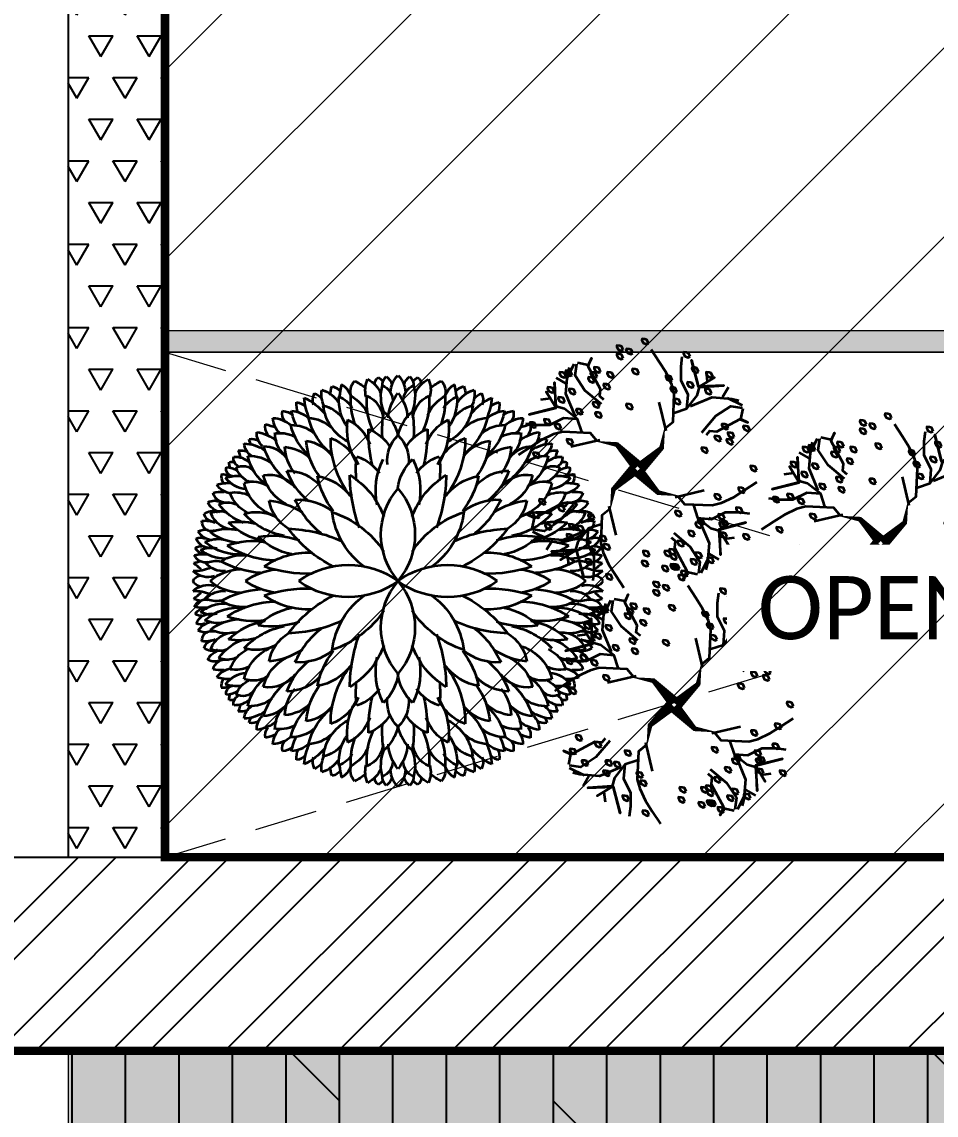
# Model space of a CAD drawing. Header units: millimetres. Extents: x -10000 to 124200, y -12045 to 23620.
# Drawn here: x 37880 to 38966, y -76 to 1222 of the extents above; entities that cross this region are included whole.
import ezdxf

# ---------------------------------------------------------------- set-up
doc = ezdxf.new("R2010")
doc.units = ezdxf.units.MM
doc.header["$LTSCALE"] = 150
doc.linetypes.add('DASHED', pattern=[0.75, 0.5, -0.25])
doc.linetypes.add('HIDDENX2', pattern=[19.05, 12.7, -6.35])
doc.layers.add('ad-Elevation 10', color=8, linetype='Continuous', lineweight=0)
for name, color, linetype, lineweight, true_color in [('ad-Framing', 30, 'Continuous', 35, 0xff7f00), ('ad-Landscape', 7, 'Continuous', 35, 0x007f00), ('ad-Landscape 2', 7, 'Continuous', 35, 0x264c00)]:
    doc.layers.add(name, color=color, linetype=linetype, lineweight=lineweight, true_color=true_color)
for name, color, linetype in [('ad-Furniture', 8, 'Continuous'), ('ad-Text main', 7, 'Continuous'), ('ad-Wall', 240, 'Continuous'), ('ad-Wall hatch', 8, 'Continuous')]:
    doc.layers.add(name, color=color, linetype=linetype)
doc.layers.add('ad-Glass Sectionline', color=140, linetype='Continuous', true_color=0x00bfff)
doc.layers.add('ad-Verandah', color=7, linetype='Continuous', true_color=0xa57c52)
doc.layers.get('ad-Furniture').off()
doc.styles.get("Standard").update_dxf_attribs({"font": 'calibril.ttf'})

# ---------------------------------------------------------------- blocks, each defined once
blk = doc.blocks.new('zw$FE9C')
at = {"layer": 'ad-Verandah', "transparency": 33554559}
h = blk.add_hatch(color=256, dxfattribs=at)
h.dxf.hatch_style = 1
h.paths.add_polyline_path([(11895, -1910), (11895, 4510), (10375, 4510), (10375, 0), (4385, 0), (4385, -1910)])
at = {"layer": 'ad-Verandah', "transparency": 33554687}
h = blk.add_hatch(dxfattribs=at)
h.set_pattern_fill('DOLMIT', color=256, scale=10, angle=270)
h.set_pattern_definition([(270, (-416593.45, 196727.19), (63.5, -1e-14), []), (315, (-416593.45, 196727.2), (126.999913, 126.999913), [89.80256, -179.60512])])
h.paths.add_polyline_path([(11895, -1910), (11895, 4510), (10375, 4510), (10375, 0), (4385, 0), (4385, -1910)])
at = {"layer": 'ad-Verandah', "lineweight": 9}
blk.add_lwpolyline([(11895, -1910), (11895, 4510), (10375, 4510), (10375, 0), (4385, 0), (4385, -1910)], close=True, dxfattribs=at)
blk = doc.blocks.new('A$C61BE7BBE')
at = {"layer": 'ad-Landscape'}
for centre, radius, start, end in [((-0.579, 3.745), 0.974, 186.4669, 241.6556), ((1.74, 3.125), 2.067, 169.3214, 184.0479), ((0.295, 3.161), 1.349, 172.2305, 210.013), ((-1.405, 2.554), 0.868, 18.6878, 65.2839), ((-0.914, 2.323), 0.874, 31.4049, 69.8192), ((-2.889, 3.142), 3.502, 347.9948, 0.0176), ((-0.542, 2.951), 1.936, 322.5885, 0.2685), ((-2.301, 1.358), 0.927, 41.7393, 89.8284), ((-0.013, 2.499), 1.688, 191.0285, 218.5633), ((-1.856, 1.09), 1.102, 36.0391, 80.2682), ((1.892, 0.74), 1.708, 121.6282, 159.5254), ((-2.262, 2.222), 3.258, 339.8575, 359.5136), ((1.124, 0.963), 1.476, 139.5678, 220.4322), ((-1.124, 0.963), 1.476, 319.5678, 40.4322), ((-1.841, 1.801), 0.836, 189.3048, 239.3197), ((-2.813, 0.17), 1.503, 56.8668, 84.3747), ((-2.053, 0.575), 1.111, 51.6498, 93.9516), ((-0.504, 2.388), 1.772, 203.4099, 232.0446), ((-2.07, 2.438), 1.53, 223.1553, 259.12), ((-2.005, -0.521), 2.052, 33.3645, 71.7788), ((0.278, 1.632), 1.654, 187.071, 234.8541), ((-0.278, 1.632), 1.654, 305.1459, 352.929), ((2.521, 2.218), 1.411, 279.6586, 314.4053), ((-2.612, -0.83), 1.771, 71.0687, 99.21), ((-1.914, 1.938), 1.415, 226.1223, 258.1088), ((-2.355, -1.807), 2.891, 65.6741, 88.2579), ((-0.182, 2.617), 2.589, 216.3709, 243.6204), ((2.355, -1.807), 2.891, 91.7421, 114.3259), ((0.182, 2.617), 2.589, 296.3796, 323.6291), ((-1.853, -0.999), 1.59, 87.8069, 125.3426), ((-1.026, -1.431), 1.766, 54.4662, 125.5338), ((2.722, 2.114), 1.948, 273.7396, 298.8178), ((3.241, -0.766), 1.009, 49.8945, 88.7438), ((-1.026, 1.431), 1.766, 234.4662, 305.5338), ((1.124, -0.963), 1.476, 139.5678, 220.4322), ((1.026, 1.431), 1.766, 234.4662, 305.5338), ((-1.124, -0.963), 1.476, 319.5678, 40.4322), ((-0.182, -2.617), 2.589, 116.3796, 143.6291), ((-0.278, -1.632), 1.654, 7.071, 54.8541), ((2.005, 0.521), 2.052, 213.3645, 251.7788), ((-3.006, 0.698), 1.529, 249.608, 279.927), ((3.006, 0.698), 1.529, 260.073, 290.392), ((2.521, -2.218), 1.411, 45.5947, 80.3414), ((-1.841, -1.801), 0.836, 120.6803, 170.6952), ((-0.504, -2.388), 1.772, 127.9554, 156.5901), ((2.262, -2.222), 3.258, 159.8575, 179.5136), ((-2.262, -2.222), 3.258, 0.4864, 20.1425), ((-1.892, -0.74), 1.708, 301.6282, 339.5254), ((1.892, -0.74), 1.708, 200.4746, 238.3718), ((2.259, -2.257), 0.955, 13.7428, 70.7401), ((0.973, -1.875), 1.434, 167.8862, 206.8402), ((-0.973, -1.875), 1.434, 333.1598, 12.1138), ((0.013, -2.499), 1.688, 11.0285, 38.5633), ((-1.856, -1.09), 1.102, 279.7318, 323.9609), ((0.542, -2.951), 1.936, 142.5885, 180.2685), ((1.856, -1.09), 1.102, 216.0391, 260.2682), ((-0.542, -2.951), 1.936, 359.7315, 37.4115), ((1.894, -2.412), 0.921, 13.6684, 62.8823), ((-2.675, -1.508), 0.695, 260.6567, 321.7175), ((-0.947, -1.818), 0.953, 312.2631, 353.7786), ((-1.447, -2.814), 0.898, 139.4924, 177.6991), ((1.144, -1.7), 0.928, 214.9166, 251.0505), ((-1.11, -2.329), 1.983, 352.8697, 7.1303), ((0.442, -3.021), 1.463, 4.5397, 37.072), ((0.295, -3.161), 1.349, 149.987, 187.7695), ((0.453, -2.514), 0.676, 171.3917, 227.835), ((-2.889, -3.142), 3.502, 359.9824, 12.0052), ((1.697, -2.079), 0.932, 201.0147, 251.0085), ((-0.295, -3.161), 1.349, 352.2305, 30.013), ((1.405, -2.554), 0.868, 198.6878, 245.2839), ((0.579, -3.745), 0.974, 6.4669, 61.6556), ((-1.74, -3.125), 2.067, 349.3214, 4.0479), ((1.724, -2.922), 0.735, 220.3866, 256.092), ((-0.906, -3.641), 0.606, 297.2695, 335.9728)]:
    blk.add_arc(centre, radius, start, end, dxfattribs=at)
at = {"layer": 'ad-Landscape 2'}
for centre, radius, start, end in [((-0.641, 3.924), 0.342, 140.1793, 198.6746), ((-1.18, 3.454), 0.743, 47.0323, 68.1406), ((-0.143, 3.955), 0.535, 155.1905, 195.2068), ((-0.906, 3.641), 0.606, 24.0272, 62.7305), ((-0.266, 4.046), 0.225, 130.8443, 173.759), ((-0.491, 4.017), 0.214, 30.4156, 68.83), ((-0.096, 4.063), 0.227, 130.9335, 187.2728), ((-0.414, 3.981), 0.305, 17.0973, 56.395), ((0.323, 3.905), 0.477, 132.7387, 179.5624), ((-0.323, 3.905), 0.477, 0.4376, 47.2613), ((0.414, 3.981), 0.305, 123.605, 162.9027), ((0.096, 4.063), 0.227, 352.7272, 49.0665), ((0.491, 4.017), 0.214, 111.17, 149.5844), ((0.906, 3.641), 0.606, 117.2695, 155.9728), ((0.266, 4.046), 0.225, 6.241, 49.1557), ((0.143, 3.955), 0.535, 344.7932, 24.8095), ((1.18, 3.454), 0.743, 111.8594, 132.9677), ((0.641, 3.924), 0.342, 341.3254, 39.8207), ((-1.452, 3.751), 0.311, 153.8191, 198.7871), ((-1.821, 3.599), 0.302, 36.3212, 72.6008), ((-1.034, 3.87), 0.552, 170.4856, 205.4529), ((-1.759, 3.363), 0.625, 31.2577, 73.0883), ((-1.053, 3.888), 0.343, 154.8223, 186.1053), ((-1.415, 3.77), 0.269, 35.0422, 78.9599), ((5.866, 2.673), 7.168, 168.7597, 170.8333), ((-1.327, 3.744), 0.358, 14.3796, 65.6782), ((0.485, 3.825), 0.838, 164.1327, 202.2774), ((-0.466, 3.725), 0.359, 3.0513, 66.2944), ((0.672, 3.334), 0.873, 140.3941, 176.9962), ((-0.672, 3.334), 0.873, 3.0038, 39.6059), ((0.466, 3.725), 0.359, 113.7056, 176.9487), ((-0.485, 3.825), 0.838, 337.7226, 15.8673), ((1.327, 3.744), 0.358, 114.3218, 165.6204), ((-5.866, 2.673), 7.168, 9.1667, 11.2403), ((1.415, 3.77), 0.269, 101.0401, 144.9578), ((1.759, 3.363), 0.625, 106.9117, 148.7423), ((1.053, 3.888), 0.343, 353.8947, 25.1777), ((1.034, 3.87), 0.552, 334.5471, 9.5144), ((1.821, 3.599), 0.302, 107.3992, 143.6788), ((1.452, 3.751), 0.311, 341.2129, 26.1809), ((-1.692, 3.651), 0.41, 172.3277, 203.6108), ((-2.158, 3.355), 0.356, 46.8629, 80.3692), ((-0.466, 3.951), 1.488, 185.9725, 202.7074), ((-2.444, 2.7), 1.205, 39.6176, 65.5256), ((-1.724, 2.922), 0.735, 40.3866, 76.092), ((-0.211, 3.764), 1.016, 176.9811, 215.1502), ((-1.383, 3.356), 0.488, 27.4375, 71.1826), ((0.785, 3.797), 1.765, 178.7548, 198.6115), ((-1.37, 3.11), 0.824, 23.2196, 61.7797), ((0.81, 3.717), 1.458, 175.3381, 205.5558), ((-0.873, 3.314), 0.57, 6.6723, 66.2687), ((0.873, 3.314), 0.57, 113.7313, 173.3277), ((-0.81, 3.717), 1.458, 334.4442, 4.6619), ((1.37, 3.11), 0.824, 118.2203, 156.7804), ((-0.785, 3.797), 1.765, 341.3885, 1.2452), ((1.383, 3.356), 0.488, 108.8174, 152.5625), ((0.211, 3.764), 1.016, 324.8498, 3.0189), ((0.579, 3.745), 0.974, 298.3444, 353.5331), ((1.724, 2.922), 0.735, 103.908, 139.6134), ((2.444, 2.7), 1.205, 114.4744, 140.3824), ((0.466, 3.951), 1.488, 337.2926, 354.0275), ((2.158, 3.355), 0.356, 99.6308, 133.1371), ((1.692, 3.651), 0.41, 336.3892, 7.6723), ((-2.106, 3.468), 0.289, 169.0778, 214.6406), ((-2.403, 3.194), 0.329, 46.2451, 87.6854), ((-0.915, 3.796), 1.32, 191.9389, 206.2186), ((-2.239, 2.943), 0.581, 48.3364, 86.6749), ((-0.876, 2.829), 0.895, 11.9619, 49.2113), ((0.876, 2.829), 0.895, 130.7887, 168.0381), ((-1.74, 3.125), 2.067, 355.9521, 10.6786), ((2.239, 2.943), 0.581, 93.3251, 131.6636), ((0.915, 3.796), 1.32, 333.7814, 348.0611), ((2.403, 3.194), 0.329, 92.3146, 133.7549), ((2.106, 3.468), 0.289, 325.3594, 10.9222), ((-2.458, 3.195), 0.289, 169.0778, 214.6406), ((-3.046, 2.005), 1.281, 66.1435, 76.2848), ((-2.128, 3.396), 0.461, 182.3648, 225.5832), ((-2.622, 2.757), 0.621, 49.7759, 86.9333), ((-2.208, 2.504), 0.73, 50.8151, 91.0506), ((-1.014, 3.524), 1.242, 193.527, 228.3981), ((-1.896, 2.617), 0.764, 47.3855, 86.8116), ((-0.488, 3.723), 1.408, 194.0868, 230.7518), ((1.405, 2.554), 0.868, 114.7161, 161.3122), ((-0.295, 3.161), 1.349, 329.987, 7.7695), ((1.896, 2.617), 0.764, 93.1884, 132.6145), ((0.488, 3.723), 1.408, 309.2482, 345.9132), ((2.208, 2.504), 0.73, 88.9494, 129.1849), ((1.014, 3.524), 1.242, 311.6019, 346.473), ((2.622, 2.757), 0.621, 93.0667, 130.2241), ((2.128, 3.396), 0.461, 314.4168, 357.6352), ((3.046, 2.005), 1.281, 103.7152, 113.8565), ((2.458, 3.195), 0.289, 325.3594, 10.9222), ((-3.025, 2.67), 0.274, 57.9754, 101.2662), ((-2.554, 3.07), 0.372, 177.6019, 227.961), ((-3.055, 2.232), 0.863, 51.0238, 81.3872), ((-2.436, 2.424), 0.643, 63.0761, 102.3855), ((-1.999, 3.032), 0.544, 178.2486, 230.6804), ((-1.697, 2.079), 0.932, 21.0147, 71.0085), ((0.542, 2.951), 1.936, 179.7315, 217.4115), ((2.889, 3.142), 3.502, 179.9824, 192.0052), ((0.453, 2.514), 0.676, 132.165, 188.6083), ((-0.453, 2.514), 0.676, 351.3917, 47.835), ((0.914, 2.323), 0.874, 110.1808, 148.5951), ((1.697, 2.079), 0.932, 108.9915, 158.9853), ((2.436, 2.424), 0.643, 77.6145, 116.9239), ((1.999, 3.032), 0.544, 309.3196, 1.7514), ((3.055, 2.232), 0.863, 98.6128, 128.9762), ((2.554, 3.07), 0.372, 312.039, 2.3981), ((3.025, 2.67), 0.274, 78.7338, 122.0246), ((-3.205, 2.09), 0.759, 53.8433, 88.585), ((-2.833, 2.887), 0.356, 186.207, 235.7181), ((-2.929, 2.933), 0.15, 177.4703, 233.8096), ((-1.329, 3.259), 1.53, 197.5905, 235.7456), ((-2.813, 2.152), 0.645, 39.1564, 87.7817), ((-2.402, 1.959), 0.821, 45.1229, 85.9267), ((-1.447, 2.814), 0.898, 182.3009, 220.5076), ((-2.026, 2.069), 0.846, 38.4928, 81.4291), ((-0.442, 3.021), 1.463, 184.5397, 217.072), ((2.026, 2.069), 0.846, 98.5709, 141.5072), ((0.442, 3.021), 1.463, 322.928, 355.4603), ((2.402, 1.959), 0.821, 94.0733, 134.8771), ((1.447, 2.814), 0.898, 319.4924, 357.6991), ((1.329, 3.259), 1.53, 304.2544, 342.4095), ((2.813, 2.152), 0.645, 92.2183, 140.8436), ((3.205, 2.09), 0.759, 91.415, 126.1567), ((2.929, 2.933), 0.15, 306.1904, 2.5297), ((2.833, 2.887), 0.356, 304.2819, 353.793), ((-3.218, 2.537), 0.186, 168.2362, 240.9945), ((-3.387, 2.087), 0.488, 50.8294, 91.5989), ((-3.255, 2.307), 0.399, 70.941, 97.7273), ((-4.711, 2.181), 1.496, 14.5537, 20.4136), ((-3.088, 1.801), 0.795, 52.4719, 91.5519), ((-2.167, 2.776), 0.96, 190.8581, 236.5506), ((1.11, 2.329), 1.983, 172.8697, 187.1303), ((-1.144, 1.7), 0.928, 34.9166, 71.0505), ((0.973, 1.875), 1.434, 153.1598, 192.1138), ((-0.947, 1.818), 0.953, 6.2214, 47.7369), ((-0.973, 1.875), 1.434, 347.8862, 26.8402), ((1.144, 1.7), 0.928, 108.9495, 145.0834), ((-1.11, 2.329), 1.983, 352.8697, 7.1303), ((3.088, 1.801), 0.795, 88.4481, 127.5281), ((2.167, 2.776), 0.96, 303.4494, 349.1419), ((3.387, 2.087), 0.488, 88.4011, 129.1706), ((3.255, 2.307), 0.399, 82.2727, 109.059), ((4.711, 2.181), 1.496, 159.5864, 165.4463), ((3.218, 2.537), 0.186, 299.0055, 11.7638), ((-3.41, 2.32), 0.148, 166.0967, 261.703), ((-3.547, 1.977), 0.379, 53.8191, 90.9542), ((-3.325, 2.438), 0.17, 170.7137, 216.2765), ((-3.454, 2.302), 0.168, 59.8902, 103.1809), ((-3.21, 2.109), 0.273, 35.3989, 122.1552), ((-2.867, 2.536), 0.525, 201.8257, 248.0281), ((-0.957, 2.767), 1.425, 199.7331, 231.7721), ((2.301, 1.358), 0.927, 90.1716, 138.2607), ((0.957, 2.767), 1.425, 308.2279, 340.2669), ((3.21, 2.109), 0.273, 57.8448, 144.6011), ((2.867, 2.536), 0.525, 291.9719, 338.1743), ((3.547, 1.977), 0.379, 89.0458, 126.1809), ((3.454, 2.302), 0.168, 76.8191, 120.1098), ((3.41, 2.32), 0.148, 278.297, 13.9033), ((3.325, 2.438), 0.17, 323.7235, 9.2863), ((-3.623, 2.031), 0.183, 51.1425, 102.0713), ((-3.413, 2.155), 0.239, 166.7548, 212.3176), ((-3.324, 1.386), 0.793, 85.5663, 108.0123), ((-3.104, 2.475), 0.573, 215.7635, 266.3734), ((-3.002, 1.519), 0.544, 53.779, 109.798), ((-2.675, 1.508), 0.695, 38.2825, 99.3433), ((-1.894, 2.412), 0.921, 193.6684, 242.8823), ((2.262, 2.222), 3.258, 180.4864, 200.1425), ((-1.892, 0.74), 1.708, 20.4746, 58.3718), ((1.856, 1.09), 1.102, 99.7318, 143.9609), ((0.013, 2.499), 1.688, 321.4367, 348.9715), ((2.675, 1.508), 0.695, 80.6567, 141.7175), ((1.894, 2.412), 0.921, 297.1177, 346.3316), ((3.002, 1.519), 0.544, 70.202, 126.221), ((3.104, 2.475), 0.573, 273.6266, 324.2365), ((3.324, 1.386), 0.793, 71.9877, 94.4337), ((3.623, 2.031), 0.183, 77.9287, 128.8575), ((3.413, 2.155), 0.239, 327.6824, 13.2452), ((-3.646, 0.97), 0.879, 87.0026, 102.0734), ((-3.566, 1.894), 0.271, 193.6546, 282.449), ((-3.508, 1.218), 0.814, 86.7638, 107.5222), ((-3.394, 2.243), 0.437, 214.7848, 261.073), ((-3.37, 1.133), 0.705, 65.6035, 98.753), ((-2.789, 2.062), 0.727, 198.6708, 243.797), ((-2.259, 2.257), 0.955, 193.7428, 250.7401), ((2.259, 2.257), 0.955, 289.2599, 346.2572), ((3.37, 1.133), 0.705, 81.247, 114.3965), ((2.789, 2.062), 0.727, 296.203, 341.3292), ((3.508, 1.218), 0.814, 72.4778, 93.2362), ((3.394, 2.243), 0.437, 278.927, 325.2152), ((3.566, 1.894), 0.271, 257.551, 346.3454), ((3.646, 0.97), 0.879, 77.9266, 92.9974), ((-3.799, 1.387), 0.279, 60.3623, 119.6377), ((-3.602, 1.788), 0.37, 205.3637, 256.0362), ((-3.531, 1.186), 0.443, 66.5632, 113.4368), ((-2.872, 2.169), 1.015, 214.6416, 251.0624), ((2.053, 0.575), 1.111, 86.0484, 128.3502), ((0.504, 2.388), 1.772, 307.9554, 336.5901), ((2.813, 0.17), 1.503, 95.6253, 123.1332), ((1.841, 1.801), 0.836, 300.6803, 350.6952), ((2.872, 2.169), 1.015, 288.9376, 325.3584), ((3.531, 1.186), 0.443, 66.5632, 113.4368), ((3.799, 1.387), 0.279, 60.3623, 119.6377), ((3.602, 1.788), 0.37, 283.9638, 334.6363), ((-3.843, 1.163), 0.285, 68.3546, 126.7162), ((-3.806, 1.439), 0.213, 192.8534, 276.0686), ((-3.699, 1.02), 0.428, 72.4107, 114.4025), ((-3.393, 1.57), 0.508, 198.3657, 274.3629), ((-2.935, 0.536), 0.892, 63.9188, 106.3599), ((2.005, -0.521), 2.052, 108.2212, 146.6355), ((2.07, 2.438), 1.53, 280.88, 316.8447), ((2.935, 0.536), 0.892, 73.6401, 116.0812), ((3.393, 1.57), 0.508, 265.6371, 341.6343), ((3.699, 1.02), 0.428, 65.5975, 107.5893), ((3.843, 1.163), 0.285, 53.2838, 111.6454), ((3.806, 1.439), 0.213, 263.9314, 347.1466), ((-3.867, 1.227), 0.193, 174.1867, 290.596), ((-3.99, 0.707), 0.544, 67.6458, 97.2834), ((-3.278, -0.198), 1.427, 76.9569, 99.2549), ((-2.521, 2.218), 1.411, 225.5947, 260.3414), ((3.278, -0.198), 1.427, 80.7451, 103.0431), ((3.99, 0.707), 0.544, 82.7166, 112.3542), ((3.867, 1.227), 0.193, 249.404, 5.8133), ((-3.983, 0.753), 0.314, 81.5933, 119.1651), ((-3.806, 1.227), 0.386, 211.1509, 261.8872), ((-3.529, 0.17), 0.914, 78.0173, 113.3144), ((-3.242, 1.855), 1.065, 232.5105, 267.2521), ((2.612, -0.83), 1.771, 80.79, 108.9313), ((1.914, 1.938), 1.415, 281.8912, 313.8777), ((3.242, 1.855), 1.065, 272.7479, 307.4895), ((3.529, 0.17), 0.914, 66.6856, 101.9827), ((3.806, 1.227), 0.386, 278.1128, 328.8491), ((3.983, 0.753), 0.314, 60.8349, 98.4067), ((-4.09, 0.554), 0.166, 79.3544, 130.2832), ((-4.007, 0.779), 0.214, 207.1935, 284.6897), ((-4.09, 0.665), 0.235, 66.9546, 113.0454), ((-3.864, 1.022), 0.348, 203.9184, 280.7874), ((-3.868, 0.167), 0.526, 77.3912, 114.963), ((-3.715, 0.193), 0.678, 81.5557, 114.7052), ((-3.288, 1.64), 1.093, 229.5217, 276.1719), ((-3.006, -0.698), 1.529, 80.073, 110.392), ((-2.506, 2.298), 1.873, 236.553, 269.3505), ((2.506, 2.298), 1.873, 270.6495, 303.447), ((3.006, -0.698), 1.529, 69.608, 99.927), ((3.288, 1.64), 1.093, 263.8281, 310.4783), ((3.715, 0.193), 0.678, 65.2948, 98.4443), ((3.868, 0.167), 0.526, 65.037, 102.6088), ((3.864, 1.022), 0.348, 259.2126, 336.0816), ((4.007, 0.779), 0.214, 255.3103, 332.8065), ((4.09, 0.665), 0.235, 66.9546, 113.0454), ((4.09, 0.554), 0.166, 49.7168, 100.6456), ((-4.021, -0.331), 0.887, 85.5415, 102.4704), ((-3.99, 0.621), 0.238, 201.2281, 283.0029), ((-3.58, 1.265), 0.803, 230.6141, 270.7898), ((-3.234, -0.221), 0.76, 84.1206, 124.2254), ((1.853, -0.999), 1.59, 54.6574, 92.1931), ((3.234, -0.221), 0.76, 55.7746, 95.8794), ((3.58, 1.265), 0.803, 269.2102, 309.3859), ((3.99, 0.621), 0.238, 256.9971, 338.7719), ((4.021, -0.331), 0.887, 77.5296, 94.4585), ((-4.197, 0.939), 0.734, 266.4289, 296.017), ((-4.487, 1.629), 1.285, 281.6372, 288.0005), ((-3.052, 1.626), 1.72, 226.87, 233.5161), ((-3.761, -0.151), 0.567, 79.894, 113.0436), ((-3.616, 0.691), 0.486, 221.139, 275.5703), ((-3.241, -0.766), 1.009, 91.2562, 130.1055), ((-2.722, 2.114), 1.948, 241.1822, 266.2604), ((-2.353, -1.17), 1.423, 97.042, 124.3197), ((-1.863, 3.033), 2.882, 251.6105, 271.7173), ((1.026, -1.431), 1.766, 54.4662, 125.5338), ((1.863, 3.033), 2.882, 268.2827, 288.3895), ((2.353, -1.17), 1.423, 55.6803, 82.958), ((3.616, 0.691), 0.486, 264.4297, 318.861), ((3.761, -0.151), 0.567, 66.9564, 100.106), ((4.197, 0.939), 0.734, 243.983, 273.5711), ((3.052, 1.626), 1.72, 306.4839, 313.13), ((4.487, 1.629), 1.285, 251.9995, 258.3628), ((-3.927, 0.536), 0.456, 226.0882, 286.2369), ((-4.046, -0.101), 0.224, 105.3109, 151.5664), ((3.927, 0.536), 0.456, 253.7631, 313.9118), ((4.046, -0.101), 0.224, 28.4336, 74.6891), ((-4.046, 0.101), 0.224, 208.4336, 254.6891), ((-3.927, -0.536), 0.456, 73.7631, 133.9118), ((-4.197, -0.939), 0.734, 63.983, 93.5711), ((-3.616, -0.691), 0.486, 84.4297, 138.861), ((-3.241, 0.766), 1.009, 229.8945, 268.7438), ((-2.722, -2.114), 1.948, 93.7396, 118.8178), ((-2.353, 1.17), 1.423, 235.6803, 262.958), ((-1.863, -3.033), 2.882, 88.2827, 108.3895), ((1.863, -3.033), 2.882, 71.6105, 91.7173), ((2.353, 1.17), 1.423, 277.042, 304.3197), ((2.722, -2.114), 1.948, 61.1822, 86.2604), ((3.241, 0.766), 1.009, 271.2562, 310.1055), ((3.616, -0.691), 0.486, 41.139, 95.5703), ((3.927, -0.536), 0.456, 46.0882, 106.2369), ((4.197, -0.939), 0.734, 86.4289, 116.017), ((4.046, 0.101), 0.224, 285.3109, 331.5664), ((-3.052, -1.626), 1.72, 126.4839, 133.13), ((-4.487, -1.629), 1.285, 71.9995, 78.3628), ((-3.99, -0.621), 0.238, 76.9971, 158.7719), ((-3.761, 0.151), 0.567, 246.9564, 280.106), ((-3.234, 0.221), 0.76, 235.7746, 275.8794), ((-2.506, -2.298), 1.873, 90.6495, 123.447), ((-1.853, 0.999), 1.59, 234.6574, 272.1931), ((0.278, -1.632), 1.654, 125.1459, 172.929), ((0.182, -2.617), 2.589, 36.3709, 63.6204), ((1.853, 0.999), 1.59, 267.8069, 305.3426), ((2.506, -2.298), 1.873, 56.553, 89.3505), ((3.234, 0.221), 0.76, 264.1206, 304.2254), ((3.761, 0.151), 0.567, 259.894, 293.0436), ((3.99, -0.621), 0.238, 21.2281, 103.0029), ((3.052, -1.626), 1.72, 46.87, 53.5161), ((4.487, -1.629), 1.285, 101.6372, 108.0005), ((-4.021, 0.331), 0.887, 257.5296, 274.4585), ((-4.007, -0.779), 0.214, 75.3103, 152.8065), ((-3.864, -1.022), 0.348, 79.2126, 156.0816), ((-3.58, -1.265), 0.803, 89.2102, 129.3859), ((-3.868, -0.167), 0.526, 245.037, 282.6088), ((-3.288, -1.64), 1.093, 83.8281, 130.4783), ((-1.914, -1.938), 1.415, 101.8912, 133.8777), ((-2.005, 0.521), 2.052, 288.2212, 326.6355), ((1.914, -1.938), 1.415, 46.1223, 78.1088), ((3.288, -1.64), 1.093, 49.5217, 96.1719), ((3.58, -1.265), 0.803, 50.6141, 90.7898), ((3.868, -0.167), 0.526, 257.3912, 294.963), ((3.864, -1.022), 0.348, 23.9184, 100.7874), ((4.021, 0.331), 0.887, 265.5415, 282.4704), ((4.007, -0.779), 0.214, 27.1935, 104.6897), ((-4.09, -0.554), 0.166, 229.7168, 280.6456), ((-4.09, -0.665), 0.235, 246.9546, 293.0454), ((-3.806, -1.227), 0.386, 98.1128, 148.8491), ((-3.715, -0.193), 0.678, 245.2948, 278.4443), ((-3.242, -1.855), 1.065, 92.7479, 127.4895), ((-2.521, -2.218), 1.411, 99.6586, 134.4053), ((-2.612, 0.83), 1.771, 260.79, 288.9313), ((-2.355, 1.807), 2.891, 271.7421, 294.3259), ((2.355, 1.807), 2.891, 245.6741, 268.2579), ((2.612, 0.83), 1.771, 251.0687, 279.21), ((3.242, -1.855), 1.065, 52.5105, 87.2521), ((3.715, -0.193), 0.678, 261.5557, 294.7052), ((3.806, -1.227), 0.386, 31.1509, 81.8872), ((4.09, -0.665), 0.235, 246.9546, 293.0454), ((4.09, -0.554), 0.166, 259.3544, 310.2832), ((-3.983, -0.753), 0.314, 240.8349, 278.4067), ((-3.867, -1.227), 0.193, 69.404, 185.8133), ((-3.529, -0.17), 0.914, 246.6856, 281.9827), ((-3.393, -1.57), 0.508, 85.6371, 161.6343), ((-2.07, -2.438), 1.53, 100.88, 136.8447), ((0.504, -2.388), 1.772, 23.4099, 52.0446), ((1.841, -1.801), 0.836, 9.3048, 59.3197), ((2.07, -2.438), 1.53, 43.1553, 79.12), ((3.529, -0.17), 0.914, 258.0173, 293.3144), ((3.393, -1.57), 0.508, 18.3657, 94.3629), ((3.867, -1.227), 0.193, 354.1867, 110.596), ((3.983, -0.753), 0.314, 261.5933, 299.1651), ((-3.99, -0.707), 0.544, 262.7166, 292.3542), ((-3.806, -1.439), 0.213, 83.9314, 167.1466), ((-2.872, -2.169), 1.015, 108.9376, 145.3584), ((-3.278, 0.198), 1.427, 260.7451, 283.0431), ((-2.259, -2.257), 0.955, 109.2599, 166.2572), ((2.935, -0.536), 0.892, 243.9188, 286.3599), ((3.278, 0.198), 1.427, 256.9569, 279.2549), ((2.872, -2.169), 1.015, 34.6416, 71.0624), ((3.99, -0.707), 0.544, 247.6458, 277.2834), ((3.806, -1.439), 0.213, 12.8534, 96.0686), ((-3.843, -1.163), 0.285, 233.2838, 291.6454), ((-3.602, -1.788), 0.37, 103.9638, 154.6363), ((-3.699, -1.02), 0.428, 245.5975, 287.5893), ((-2.789, -2.062), 0.727, 116.203, 161.3292), ((-2.813, -0.17), 1.503, 275.6253, 303.1332), ((-2.053, -0.575), 1.111, 266.0484, 308.3502), ((-0.013, -2.499), 1.688, 141.4367, 168.9715), ((2.053, -0.575), 1.111, 231.6498, 273.9516), ((2.813, -0.17), 1.503, 236.8668, 264.3747), ((2.789, -2.062), 0.727, 18.6708, 63.797), ((3.699, -1.02), 0.428, 252.4107, 294.4025), ((3.602, -1.788), 0.37, 25.3637, 76.0362), ((3.843, -1.163), 0.285, 248.3546, 306.7162), ((-3.799, -1.387), 0.279, 240.3623, 299.6377), ((-3.566, -1.894), 0.271, 77.551, 166.3454), ((-3.394, -2.243), 0.437, 98.927, 145.2152), ((-3.531, -1.186), 0.443, 246.5632, 293.4368), ((-3.37, -1.133), 0.705, 261.247, 294.3965), ((-1.894, -2.412), 0.921, 117.1177, 166.3316), ((-0.957, -2.767), 1.425, 128.2279, 160.2669), ((0.957, -2.767), 1.425, 19.7331, 51.7721), ((3.37, -1.133), 0.705, 245.6035, 278.753), ((3.531, -1.186), 0.443, 246.5632, 293.4368), ((3.394, -2.243), 0.437, 34.7848, 81.073), ((3.566, -1.894), 0.271, 13.6546, 102.449), ((3.799, -1.387), 0.279, 240.3623, 299.6377), ((-3.646, -0.97), 0.879, 257.9266, 272.9974), ((-3.508, -1.218), 0.814, 252.4778, 273.2362), ((-3.413, -2.155), 0.239, 147.6824, 193.2452), ((-3.104, -2.475), 0.573, 93.6266, 144.2365), ((-3.002, -1.519), 0.544, 250.202, 306.221), ((-2.167, -2.776), 0.96, 123.4494, 169.1419), ((-1.329, -3.259), 1.53, 124.2544, 162.4095), ((-2.301, -1.358), 0.927, 270.1716, 318.2607), ((0.947, -1.818), 0.953, 186.2214, 227.7369), ((2.301, -1.358), 0.927, 221.7393, 269.8284), ((2.675, -1.508), 0.695, 218.2825, 279.3433), ((1.329, -3.259), 1.53, 17.5905, 55.7456), ((3.002, -1.519), 0.544, 233.779, 289.798), ((2.167, -2.776), 0.96, 10.8581, 56.5506), ((3.104, -2.475), 0.573, 35.7635, 86.3734), ((3.508, -1.218), 0.814, 266.7638, 287.5222), ((3.646, -0.97), 0.879, 267.0026, 282.0734), ((3.413, -2.155), 0.239, 346.7548, 32.3176), ((-3.623, -2.031), 0.183, 257.9287, 308.8575), ((-3.324, -1.386), 0.793, 251.9877, 274.4337), ((-3.41, -2.32), 0.148, 98.297, 193.9033), ((-2.867, -2.536), 0.525, 111.9719, 158.1743), ((-0.442, -3.021), 1.463, 142.928, 175.4603), ((1.11, -2.329), 1.983, 172.8697, 187.1303), ((-1.144, -1.7), 0.928, 288.9495, 325.0834), ((1.447, -2.814), 0.898, 2.3009, 40.5076), ((2.867, -2.536), 0.525, 21.8257, 68.0281), ((3.324, -1.386), 0.793, 265.5663, 288.0123), ((3.41, -2.32), 0.148, 346.0967, 81.703), ((3.623, -2.031), 0.183, 231.1425, 282.0713), ((-3.547, -1.977), 0.379, 269.0458, 306.1809), ((-3.325, -2.438), 0.17, 143.7235, 189.2863), ((-3.454, -2.302), 0.168, 256.8191, 300.1098), ((-3.218, -2.537), 0.186, 119.0055, 191.7638), ((-3.387, -2.087), 0.488, 268.4011, 309.1706), ((-3.21, -2.109), 0.273, 237.8448, 324.6011), ((-3.088, -1.801), 0.795, 268.4481, 307.5281), ((-1.697, -2.079), 0.932, 288.9915, 338.9853), ((2.889, -3.142), 3.502, 167.9948, 180.0176), ((-0.453, -2.514), 0.676, 312.165, 8.6083), ((3.088, -1.801), 0.795, 232.4719, 271.5519), ((3.21, -2.109), 0.273, 215.3989, 302.1552), ((3.387, -2.087), 0.488, 230.8294, 271.5989), ((3.218, -2.537), 0.186, 348.2362, 60.9945), ((3.547, -1.977), 0.379, 233.8191, 270.9542), ((3.454, -2.302), 0.168, 239.8902, 283.1809), ((3.325, -2.438), 0.17, 350.7137, 36.2765), ((-4.711, -2.181), 1.496, 339.5864, 345.4463), ((-3.255, -2.307), 0.399, 262.2727, 289.059), ((-2.833, -2.887), 0.356, 124.2819, 173.793), ((-3.205, -2.09), 0.759, 271.415, 306.1567), ((-2.813, -2.152), 0.645, 272.2183, 320.8436), ((-1.999, -3.032), 0.544, 129.3196, 181.7514), ((-2.402, -1.959), 0.821, 274.0733, 314.8771), ((-1.014, -3.524), 1.242, 131.6019, 166.473), ((-2.026, -2.069), 0.846, 278.5709, 321.5072), ((-0.488, -3.723), 1.408, 129.2482, 165.9132), ((2.026, -2.069), 0.846, 218.4928, 261.4291), ((0.488, -3.723), 1.408, 14.0868, 50.7518), ((2.402, -1.959), 0.821, 225.1229, 265.9267), ((1.014, -3.524), 1.242, 13.527, 48.3981), ((2.813, -2.152), 0.645, 219.1564, 267.7817), ((1.999, -3.032), 0.544, 358.2486, 50.6804), ((3.205, -2.09), 0.759, 233.8433, 268.585), ((2.833, -2.887), 0.356, 6.207, 55.7181), ((3.255, -2.307), 0.399, 250.941, 277.7273), ((4.711, -2.181), 1.496, 194.5537, 200.4136), ((-2.929, -2.933), 0.15, 126.1904, 182.5297), ((-3.025, -2.67), 0.274, 258.7338, 302.0246), ((-2.554, -3.07), 0.372, 132.039, 182.3981), ((-3.055, -2.232), 0.863, 278.6128, 308.9762), ((-0.579, -3.745), 0.974, 118.3444, 173.5331), ((-1.405, -2.554), 0.868, 294.7161, 341.3122), ((-0.914, -2.323), 0.874, 290.1808, 328.5951), ((0.914, -2.323), 0.874, 211.4049, 249.8192), ((3.055, -2.232), 0.863, 231.0238, 261.3872), ((2.554, -3.07), 0.372, 357.6019, 47.961), ((3.025, -2.67), 0.274, 237.9754, 281.2662), ((2.929, -2.933), 0.15, 357.4703, 53.8096), ((-2.458, -3.195), 0.289, 145.3594, 190.9222), ((-2.128, -3.396), 0.461, 134.4168, 177.6352), ((-2.436, -2.424), 0.643, 257.6145, 296.9239), ((-2.208, -2.504), 0.73, 268.9494, 309.1849), ((0.81, -3.717), 1.458, 154.4442, 184.6619), ((1.74, -3.125), 2.067, 175.9521, 190.6786), ((-0.876, -2.829), 0.895, 310.7887, 348.0381), ((0.876, -2.829), 0.895, 191.9619, 229.2113), ((-0.81, -3.717), 1.458, 355.3381, 25.5558), ((2.208, -2.504), 0.73, 230.8151, 271.0506), ((2.436, -2.424), 0.643, 243.0761, 282.3855), ((2.128, -3.396), 0.461, 2.3648, 45.5832), ((2.458, -3.195), 0.289, 349.0778, 34.6406), ((-3.046, -2.005), 1.281, 283.7152, 293.8565), ((-2.622, -2.757), 0.621, 273.0667, 310.2241), ((-2.106, -3.468), 0.289, 145.3594, 190.9222), ((-0.915, -3.796), 1.32, 153.7814, 168.0611), ((-2.239, -2.943), 0.581, 273.3251, 311.6636), ((-0.466, -3.951), 1.488, 157.2926, 174.0275), ((-1.896, -2.617), 0.764, 273.1884, 312.6145), ((-0.211, -3.764), 1.016, 144.8498, 183.0189), ((0.785, -3.797), 1.765, 161.3885, 181.2452), ((-0.873, -3.314), 0.57, 293.7313, 353.3277), ((0.672, -3.334), 0.873, 183.0038, 219.6059), ((-0.672, -3.334), 0.873, 320.3941, 356.9962), ((0.873, -3.314), 0.57, 186.6723, 246.2687), ((-0.785, -3.797), 1.765, 358.7548, 18.6115), ((0.211, -3.764), 1.016, 356.9811, 35.1502), ((1.896, -2.617), 0.764, 227.3855, 266.8116), ((0.466, -3.951), 1.488, 5.9725, 22.7074), ((2.239, -2.943), 0.581, 228.3364, 266.6749), ((0.915, -3.796), 1.32, 11.9389, 26.2186), ((2.622, -2.757), 0.621, 229.7759, 266.9333), ((2.106, -3.468), 0.289, 349.0778, 34.6406), ((3.046, -2.005), 1.281, 246.1435, 256.2848), ((-2.403, -3.194), 0.329, 272.3146, 313.7549), ((-1.692, -3.651), 0.41, 156.3892, 187.6723), ((-2.158, -3.355), 0.356, 279.6308, 313.1371), ((-2.444, -2.7), 1.205, 294.4744, 320.3824), ((-1.724, -2.922), 0.735, 283.908, 319.6134), ((-1.383, -3.356), 0.488, 288.8174, 332.5625), ((-1.37, -3.11), 0.824, 298.2203, 336.7804), ((0.485, -3.825), 0.838, 157.7226, 195.8673), ((-0.485, -3.825), 0.838, 344.1327, 22.2774), ((1.37, -3.11), 0.824, 203.2196, 241.7797), ((1.383, -3.356), 0.488, 207.4375, 251.1826), ((2.444, -2.7), 1.205, 219.6176, 245.5256), ((2.158, -3.355), 0.356, 226.8629, 260.3692), ((1.692, -3.651), 0.41, 352.3277, 23.6108), ((2.403, -3.194), 0.329, 226.2451, 267.6854), ((-1.452, -3.751), 0.311, 161.2129, 206.1809), ((-1.821, -3.599), 0.302, 287.3992, 323.6788), ((-1.034, -3.87), 0.552, 154.5471, 189.5144), ((-1.759, -3.363), 0.625, 286.9117, 328.7423), ((5.866, -2.673), 7.168, 189.1667, 191.2403), ((-1.327, -3.744), 0.358, 294.3218, 345.6204), ((-0.641, -3.924), 0.342, 161.3254, 219.8207), ((-0.143, -3.955), 0.535, 164.7932, 204.8095), ((-0.466, -3.725), 0.359, 293.7056, 356.9487), ((0.466, -3.725), 0.359, 183.0513, 246.2944), ((0.143, -3.955), 0.535, 335.1905, 15.2068), ((0.641, -3.924), 0.342, 320.1793, 18.6746), ((1.327, -3.744), 0.358, 194.3796, 245.6782), ((-5.866, -2.673), 7.168, 348.7597, 350.8333), ((1.759, -3.363), 0.625, 211.2577, 253.0883), ((1.034, -3.87), 0.552, 350.4856, 25.4529), ((1.821, -3.599), 0.302, 216.3212, 252.6008), ((1.452, -3.751), 0.311, 333.8191, 18.7871), ((-1.053, -3.888), 0.343, 173.8947, 205.1777), ((-1.415, -3.77), 0.269, 281.0401, 324.9578), ((-1.18, -3.454), 0.743, 291.8594, 312.9677), ((-0.266, -4.046), 0.225, 186.241, 229.1557), ((-0.096, -4.063), 0.227, 172.7272, 229.0665), ((-0.414, -3.981), 0.305, 303.605, 342.9027), ((0.323, -3.905), 0.477, 180.4376, 227.2613), ((-0.323, -3.905), 0.477, 312.7387, 359.5624), ((0.414, -3.981), 0.305, 197.0973, 236.395), ((0.096, -4.063), 0.227, 310.9335, 7.2728), ((0.906, -3.641), 0.606, 204.0272, 242.7305), ((0.266, -4.046), 0.225, 310.8443, 353.759), ((1.18, -3.454), 0.743, 227.0323, 248.1406), ((1.415, -3.77), 0.269, 215.0422, 258.9599), ((1.053, -3.888), 0.343, 334.8223, 6.1053), ((-0.491, -4.017), 0.214, 291.17, 329.5844), ((0.491, -4.017), 0.214, 210.4156, 248.83)]:
    blk.add_arc(centre, radius, start, end, dxfattribs=at)
blk = doc.blocks.new('A$C1DD67A25')
at = {"layer": 'ad-Landscape'}
for points in [[(362.2, 368.8, 36.2, 14.5, 0), (424, 434.3, 14.5, 0.724, 0), (490.5, 444.8, 0, 0, 0), (450.9, 444.8, 0, 0, 0), (475.6, 527.6, 0, 0, 0), (470.7, 544.9, 0, 0, 0), (382.1, 603.6, 0, 0, 0), (406.7, 583.1, 0, 0, 0), (362.2, 579.4, 0, 0, 0), (406.7, 583.1, 0, 0, 0), (470.7, 544.9, 0, 0, 0), (436.3, 652.2, 0, 0, 0), (485.7, 696.8, 0, 0, 0), (433.7, 652.2, 0, 0, 0), (421.4, 696.8, 0, 0, 0), (428.8, 717.7, 0, 0, 0), (416.5, 696.8, 0, 0, 0), (374.6, 720.9, 0, 0, 0), (416.5, 696.8, 0, 0, 0), (325.2, 724.6, 0, 0, 0)], [(355.7, 362.2, 36.2, 14.5, 0), (290.2, 424, 14.5, 0.724, 0), (279.7, 490.5, 0, 0, 0), (279.7, 450.9, 0, 0, 0), (197, 475.6, 0, 0, 0), (179.7, 470.7, 0, 0, 0), (121, 382.1, 0, 0, 0), (141.5, 406.7, 0, 0, 0), (145.1, 362.2, 0, 0, 0), (141.5, 406.7, 0, 0, 0), (179.7, 470.7, 0, 0, 0), (72.3, 436.3, 0, 0, 0), (27.7, 485.7, 0, 0, 0), (72.3, 433.7, 0, 0, 0), (27.7, 421.4, 0, 0, 0), (6.8, 428.8, 0, 0, 0), (27.7, 416.5, 0, 0, 0), (3.6, 374.6, 0, 0, 0), (27.7, 416.5, 0, 0, 0), (0, 325.2, 0, 0, 0)], [(368.8, 362.3, 36.2, 14.5, 0), (434.3, 300.6, 14.5, 0.724, 0), (444.8, 234, 0, 0, 0), (444.8, 273.6, 0, 0, 0), (527.6, 249, 0, 0, 0), (544.9, 253.8, 0, 0, 0), (603.6, 342.5, 0, 0, 0), (583.1, 317.8, 0, 0, 0), (579.4, 362.3, 0, 0, 0), (583.1, 317.8, 0, 0, 0), (544.9, 253.8, 0, 0, 0), (652.2, 288.3, 0, 0, 0), (696.8, 238.9, 0, 0, 0), (652.2, 290.9, 0, 0, 0), (696.8, 303.2, 0, 0, 0), (717.7, 295.7, 0, 0, 0), (696.8, 308.1, 0, 0, 0), (720.9, 350, 0, 0, 0), (696.8, 308.1, 0, 0, 0), (724.6, 399.3, 0, 0, 0)], [(362.3, 355.7, 36.2, 14.5, 0), (300.6, 290.2, 14.5, 0.724, 0), (234, 279.7, 0, 0, 0), (273.6, 279.7, 0, 0, 0), (249, 197, 0, 0, 0), (253.8, 179.7, 0, 0, 0), (342.5, 121, 0, 0, 0), (317.8, 141.5, 0, 0, 0), (362.3, 145.1, 0, 0, 0), (317.8, 141.5, 0, 0, 0), (253.8, 179.7, 0, 0, 0), (288.3, 72.3, 0, 0, 0), (238.9, 27.7, 0, 0, 0), (290.9, 72.3, 0, 0, 0), (303.2, 27.7, 0, 0, 0), (295.7, 6.8, 0, 0, 0), (308.1, 27.7, 0, 0, 0), (350, 3.6, 0, 0, 0), (308.1, 27.7, 0, 0, 0), (399.3, 0, 0, 0, 0)]]:
    blk.add_lwpolyline(points, format="xyseb", dxfattribs=at)
for points in [[(329.8, 738.4), (334.2, 748.9), (340.5, 750.7), (348.7, 751.6), (349.4, 748), (345.6, 740.1), (336.1, 735.7)], [(405, 718.3), (409.4, 728.8), (415.7, 730.6), (423.9, 731.5), (424.5, 727.9), (420.7, 720), (411.3, 715.6)], [(204.6, 698.2), (209, 708.8), (215.3, 710.5), (223.5, 711.4), (224.1, 707.8), (220.3, 700), (210.9, 695.5)], [(376.3, 708.2), (380.7, 718.7), (387, 720.5), (395.2, 721.4), (395.9, 717.8), (392, 709.9), (382.6, 705.5)], [(405, 693.2), (409.4, 703.8), (415.7, 705.5), (423.9, 706.4), (424.5, 702.9), (420.7, 695), (411.3, 690.6)], [(179.5, 653.1), (183.9, 663.6), (190.2, 665.4), (198.4, 666.3), (199, 662.7), (195.2, 654.8), (185.8, 650.4)], [(358.4, 648.1), (362.8, 658.7), (369.1, 660.4), (377.3, 661.3), (378, 657.7), (374.2, 649.8), (364.7, 645.4)], [(473, 653.1), (477.4, 663.6), (483.7, 665.4), (491.9, 666.3), (492.5, 662.7), (488.7, 654.8), (479.3, 650.4)], [(558.8, 643.1), (563.2, 653.7), (569.5, 655.4), (577.7, 656.3), (578.3, 652.7), (574.5, 644.8), (565.1, 640.4)], [(136.6, 638.1), (141, 648.7), (147.3, 650.4), (155.5, 651.3), (156.1, 647.7), (152.3, 639.9), (142.9, 635.4)], [(258.3, 628), (262.7, 638.6), (269, 640.3), (277.2, 641.2), (277.8, 637.7), (274, 629.8), (264.6, 625.4)], [(433.6, 638.1), (438, 648.7), (444.3, 650.4), (452.5, 651.3), (453.2, 647.7), (449.4, 639.9), (439.9, 635.4)], [(483.7, 638.1), (488, 648.7), (494.3, 650.4), (502.5, 651.3), (503.2, 647.7), (499.4, 639.9), (490, 635.4)], [(490.9, 623), (495.3, 633.6), (501.5, 635.3), (509.7, 636.3), (510.4, 632.7), (506.6, 624.8), (497.2, 620.4)], [(576.7, 638.1), (581.1, 648.7), (587.4, 650.4), (595.6, 651.3), (596.2, 647.7), (592.4, 639.9), (583, 635.4)], [(140.2, 588), (144.5, 598.6), (150.8, 600.3), (159, 601.2), (159.7, 597.6), (155.9, 589.7), (146.4, 585.3)], [(193.8, 608), (198.2, 618.5), (204.5, 620.2), (212.7, 621.2), (213.4, 617.6), (209.6, 609.7), (200.1, 605.3)], [(243.9, 593), (248.3, 603.5), (254.6, 605.3), (262.8, 606.2), (263.5, 602.6), (259.7, 594.7), (250.2, 590.3)], [(444.3, 603), (448.7, 613.5), (455, 615.3), (463.2, 616.2), (463.9, 612.6), (460, 604.7), (450.6, 600.3)], [(548.1, 588), (552.5, 598.6), (558.8, 600.3), (567, 601.2), (567.6, 597.6), (563.8, 589.7), (554.4, 585.3)], [(612.5, 593), (616.8, 603.5), (623.1, 605.3), (631.3, 606.2), (632, 602.6), (628.2, 594.7), (618.8, 590.3)], [(233.2, 557.8), (237.6, 568.4), (243.9, 570.1), (252.1, 571.1), (252.7, 567.5), (248.9, 559.6), (239.5, 555.2)], [(476.5, 547.9), (480.9, 558.4), (487.2, 560.2), (495.4, 561.1), (496.1, 557.5), (492.3, 549.6), (482.8, 545.2)], [(580.3, 562.9), (584.7, 573.5), (591, 575.2), (599.2, 576.2), (599.9, 572.6), (596.1, 564.7), (586.6, 560.3)], [(376.3, 542.9), (380.7, 553.4), (387, 555.2), (395.2, 556.1), (395.9, 552.5), (392, 544.6), (382.6, 540.2)], [(469.3, 517.8), (473.7, 528.4), (480, 530.1), (488.2, 531), (488.9, 527.4), (485.1, 519.5), (475.6, 515.1)], [(526.6, 527.8), (531, 538.3), (537.3, 540.1), (545.5, 541), (546.2, 537.4), (542.4, 529.5), (532.9, 525.1)], [(90, 482.8), (94.4, 493.3), (100.7, 495.1), (108.9, 496), (109.6, 492.4), (105.8, 484.5), (96.3, 480.1)], [(591, 482.8), (595.4, 493.3), (601.7, 495.1), (609.9, 496), (610.6, 492.4), (606.7, 484.5), (597.3, 480.1)], [(623.2, 497.7), (627.6, 508.3), (633.9, 510), (642.1, 511), (642.8, 507.4), (639, 499.5), (629.5, 495.1)], [(666.1, 487.8), (670.5, 498.3), (676.8, 500.1), (685, 501), (685.7, 497.4), (681.9, 489.5), (672.4, 485.1)], [(25.7, 477.7), (30.1, 488.2), (36.4, 490), (44.6, 490.9), (45.2, 487.3), (41.4, 479.4), (32, 475)], [(72.1, 457.7), (76.5, 468.3), (82.8, 470), (91, 470.9), (91.7, 467.3), (87.9, 459.5), (78.4, 455)], [(111.6, 447.6), (116, 458.2), (122.3, 459.9), (130.5, 460.8), (131.1, 457.2), (127.3, 449.4), (117.9, 444.9)], [(75.8, 437.6), (80.2, 448.2), (86.5, 449.9), (94.7, 450.9), (95.3, 447.3), (91.5, 439.4), (82.1, 435)], [(555.2, 437.6), (559.6, 448.2), (565.9, 449.9), (574.1, 450.9), (574.8, 447.3), (571, 439.4), (561.5, 435)], [(150.9, 412.6), (155.3, 423.1), (161.6, 424.9), (169.8, 425.8), (170.5, 422.2), (166.7, 414.3), (157.2, 409.9)], [(655.4, 397.5), (659.8, 408.1), (666.1, 409.8), (674.3, 410.7), (675, 407.1), (671.2, 399.2), (661.7, 394.8)], [(4.2, 357.5), (8.6, 368), (14.9, 369.8), (23.1, 370.7), (23.8, 367.1), (20, 359.2), (10.5, 354.8)], [(40, 292.3), (44.4, 302.8), (50.7, 304.6), (58.9, 305.5), (59.6, 301.9), (55.7, 294), (46.3, 289.6)], [(111.6, 272.2), (116, 282.8), (122.3, 284.5), (130.5, 285.4), (131.1, 281.8), (127.3, 273.9), (117.9, 269.5)], [(637.6, 257.2), (641.9, 267.8), (648.2, 269.5), (656.4, 270.5), (657.1, 266.9), (653.3, 259), (643.9, 254.6)], [(47.1, 232.2), (51.5, 242.7), (57.8, 244.5), (66, 245.4), (66.7, 241.8), (62.9, 233.9), (53.4, 229.5)], [(229.6, 222.1), (234, 232.6), (240.3, 234.4), (248.5, 235.3), (249.2, 231.7), (245.3, 223.8), (235.9, 219.4)], [(580.3, 237.2), (584.7, 247.7), (591, 249.5), (599.2, 250.4), (599.9, 246.8), (596.1, 238.9), (586.6, 234.5)], [(655.4, 217.1), (659.8, 227.6), (666.1, 229.4), (674.3, 230.3), (675, 226.7), (671.2, 218.8), (661.7, 214.4)], [(90, 192), (94.4, 202.6), (100.7, 204.3), (108.9, 205.3), (109.6, 201.7), (105.8, 193.8), (96.3, 189.4)], [(97.2, 187), (101.6, 197.6), (107.9, 199.3), (116.1, 200.3), (116.8, 196.7), (113, 188.8), (103.5, 184.4)], [(100.8, 212.1), (105.2, 222.7), (111.5, 224.4), (119.7, 225.3), (120.4, 221.7), (116.5, 213.8), (107.1, 209.4)], [(161.6, 197), (166, 207.6), (172.3, 209.3), (180.5, 210.2), (181.2, 206.6), (177.3, 198.8), (167.9, 194.4)], [(168.8, 187), (173.2, 197.6), (179.5, 199.3), (187.7, 200.3), (188.4, 196.7), (184.5, 188.8), (175.1, 184.4)], [(490.9, 212.1), (495.3, 222.7), (501.5, 224.4), (509.7, 225.3), (510.4, 221.7), (506.6, 213.8), (497.2, 209.4)], [(25.7, 152), (30.1, 162.6), (36.4, 164.3), (44.6, 165.2), (45.2, 161.6), (41.4, 153.7), (32, 149.3)], [(93.7, 157), (98.1, 167.6), (104.4, 169.3), (112.6, 170.2), (113.2, 166.6), (109.4, 158.7), (100, 154.3)], [(190.3, 162), (194.7, 172.5), (201, 174.3), (209.2, 175.2), (209.8, 171.6), (206, 163.7), (196.6, 159.3)], [(523, 177.1), (527.4, 187.6), (533.7, 189.4), (541.9, 190.3), (542.5, 186.7), (538.7, 178.8), (529.3, 174.4)], [(548.1, 182.1), (552.5, 192.6), (558.8, 194.4), (567, 195.3), (567.6, 191.7), (563.8, 183.8), (554.4, 179.4)], [(555.2, 152), (559.6, 162.6), (565.9, 164.3), (574.1, 165.2), (574.8, 161.6), (571, 153.7), (561.5, 149.3)], [(619.7, 182.1), (624.1, 192.6), (630.4, 194.4), (638.6, 195.3), (639.2, 191.7), (635.4, 183.8), (626, 179.4)], [(222.5, 131.9), (226.9, 142.5), (233.2, 144.2), (241.4, 145.2), (242, 141.6), (238.2, 133.7), (228.8, 129.3)], [(444.3, 121.8), (448.7, 132.4), (455, 134.1), (463.2, 135.1), (463.9, 131.5), (460, 123.6), (450.6, 119.2)], [(455.1, 146.9), (459.5, 157.5), (465.8, 159.2), (474, 160.1), (474.6, 156.5), (470.8, 148.6), (461.4, 144.2)], [(168.8, 96.8), (173.2, 107.3), (179.5, 109.1), (187.7, 110), (188.4, 106.4), (184.5, 98.5), (175.1, 94.1)], [(243.9, 91.8), (248.3, 102.4), (254.6, 104.1), (262.8, 105), (263.5, 101.4), (259.7, 93.5), (250.2, 89.1)], [(247.5, 106.9), (251.9, 117.4), (258.2, 119.2), (266.4, 120.1), (267.1, 116.5), (263.2, 108.6), (253.8, 104.2)], [(261.8, 101.9), (266.2, 112.4), (272.5, 114.2), (280.7, 115.1), (281.4, 111.5), (277.6, 103.6), (268.1, 99.2)], [(326.3, 101.9), (330.7, 112.4), (337, 114.2), (345.2, 115.1), (345.8, 111.5), (342, 103.6), (332.6, 99.2)], [(133, 81.8), (137.4, 92.4), (143.7, 94.1), (151.9, 95), (152.6, 91.4), (148.8, 83.6), (139.3, 79.1)], [(183.1, 76.8), (187.5, 87.4), (193.8, 89.1), (202, 90.1), (202.7, 86.5), (198.9, 78.6), (189.4, 74.2)], [(236.8, 61.7), (241.2, 72.3), (247.5, 74), (255.7, 75), (256.4, 71.4), (252.6, 63.5), (243.1, 59.1)], [(243.9, 61.7), (248.3, 72.3), (254.6, 74), (262.8, 75), (263.5, 71.4), (259.7, 63.5), (250.2, 59.1)], [(269, 56.8), (273.3, 67.3), (279.6, 69.1), (287.8, 70), (288.5, 66.4), (284.7, 58.5), (275.3, 54.1)], [(329.8, 71.7), (334.2, 82.3), (340.5, 84), (348.7, 84.9), (349.4, 81.4), (345.6, 73.5), (336.1, 69.1)], [(498, 76.8), (502.4, 87.4), (508.7, 89.1), (516.9, 90.1), (517.5, 86.5), (513.7, 78.6), (504.3, 74.2)], [(211.7, 41.7), (216.1, 52.2), (222.4, 54), (230.6, 54.9), (231.3, 51.3), (227.5, 43.4), (218, 39)], [(437.2, 31.7), (441.6, 42.3), (447.9, 44), (456.1, 44.9), (456.7, 41.3), (452.9, 33.4), (443.5, 29)]]:
    blk.add_lwpolyline(points, close=True, dxfattribs=at)
for points in [[(252, 529.8), (214.2, 542.2), (210.6, 584.1), (231.5, 626.3), (231.5, 668.2), (227.9, 697.7)], [(279.7, 483.1), (255.6, 502.9), (252, 586.7), (259.3, 613.9), (276.6, 651), (297, 682.8), (321.1, 719.8)], [(463.2, 569), (475.6, 579.4), (473.3, 600.4), (510.3, 669.1), (500.3, 693.6), (510.3, 672.7), (542.2, 679.5)], [(214.2, 542.2), (183.3, 581.8), (176, 606.5), (103.7, 611.3), (179.7, 608.7), (200.1, 687.7), (179.7, 606.5), (131.5, 636), (151.9, 623.7), (155.6, 653.2)], [(470.7, 555.3), (520.1, 596.7), (549.6, 641.8), (544.8, 676.3)], [(549.6, 520.8), (576.9, 586.3), (572, 644.9), (566.8, 665.9)], [(574.3, 631.3), (552.2, 676.3)], [(576.9, 617.7), (606.5, 634.9)], [(106.9, 576.9), (89.6, 606.5)], [(542.2, 510.3), (581.8, 541.2), (606.5, 548.5), (611.3, 620.8), (608.7, 544.9), (687.7, 524.4), (606.5, 544.9), (636, 593.1), (623.7, 572.6), (653.2, 569)], [(93.2, 574.3), (48.2, 552.2)], [(203.8, 549.6), (138.3, 576.9), (79.6, 572), (58.7, 566.8)], [(276.6, 475.6), (297, 562)], [(155.6, 463.2), (145.1, 475.6), (124.2, 473.3), (55.5, 510.3), (30.9, 500.3), (51.9, 510.3), (45, 542.2)], [(169.2, 470.7), (127.8, 520.1), (82.8, 549.6), (48.2, 544.8)], [(529.8, 472.6), (542.2, 510.3), (584.1, 513.9), (626.3, 493), (668.2, 493), (697.7, 496.7)], [(483.1, 444.8), (502.9, 468.9), (586.7, 472.6), (613.9, 465.3), (651, 448), (682.8, 427.5), (719.8, 403.4)], [(475.6, 448), (562, 427.5)], [(241.5, 279.7), (221.7, 255.6), (137.9, 252), (110.6, 259.3), (73.6, 276.6), (41.8, 297), (4.7, 321.1)], [(249, 276.6), (162.6, 297)], [(194.7, 252), (182.4, 214.2), (140.5, 210.6), (98.3, 231.5), (56.4, 231.5), (26.8, 227.9)], [(444.8, 241.5), (468.9, 221.7), (472.6, 137.9), (465.3, 110.6), (448, 73.6), (427.5, 41.8), (403.4, 4.7)], [(448, 249), (427.5, 162.6)], [(555.3, 253.8), (596.7, 204.5), (641.8, 174.9), (676.3, 179.8)], [(569, 261.3), (579.4, 249), (600.4, 251.2), (669.1, 214.2), (693.6, 224.3), (672.7, 214.2), (679.5, 182.4)], [(182.4, 214.2), (142.8, 183.3), (118.1, 176), (113.2, 103.7), (115.8, 179.7), (36.9, 200.1), (118.1, 179.7), (88.5, 131.5), (100.9, 151.9), (71.3, 155.6)], [(174.9, 203.8), (147.6, 138.3), (152.5, 79.6), (157.7, 58.7)], [(253.8, 169.2), (204.5, 127.8), (174.9, 82.8), (179.8, 48.2)], [(472.6, 194.7), (510.3, 182.4), (513.9, 140.5), (493, 98.3), (493, 56.4), (496.7, 26.8)], [(510.3, 182.4), (541.2, 142.8), (548.5, 118.1), (620.8, 113.2), (544.9, 115.8), (524.4, 36.9), (544.9, 118.1), (593.1, 88.5), (572.6, 100.9), (569, 71.3)], [(520.8, 174.9), (586.3, 147.6), (644.9, 152.5), (665.9, 157.7)], [(631.3, 150.2), (676.3, 172.3)], [(261.3, 155.6), (249, 145.1), (251.2, 124.2), (214.2, 55.5), (224.3, 30.9), (214.2, 51.9), (182.4, 45)], [(617.7, 147.6), (634.9, 118.1)], [(147.6, 106.9), (118.1, 89.6)], [(150.2, 93.2), (172.3, 48.2)]]:
    blk.add_lwpolyline(points, dxfattribs=at)
blk = doc.blocks.new('zw$97FE')
at = {"layer": 'ad-Elevation 10', "lineweight": 9}
blk.add_lwpolyline([(1975, 600), (0, 600), (0, 0), (1975, 0)], close=True, dxfattribs=at)
at = {"layer": 'ad-Elevation 10', "linetype": 'DASHED'}
for points in [[(0, 0), (1975, 600)], [(0, 600), (1975, 0)]]:
    blk.add_lwpolyline(points, dxfattribs=at)
at = {"xscale": -57.34105759339501, "yscale": 57.34105759339504, "zscale": 57.34105759339504}
blk.add_blockref('A$C61BE7BBE', (276.6, 328), dxfattribs=at)
at = {"layer": 'ad-Landscape', "xscale": -0.395767119159003, "yscale": 0.3957671191590032, "zscale": 0.3957671191590032}
for p in [(704.4, 318.2), (993.1, 229.5), (747.8, 37.7)]:
    blk.add_blockref('A$C1DD67A25', p, dxfattribs=at)
at = {"layer": 'ad-Text main', "insert": (1018.3, 295.9), "char_height": 75, "width": 627.373, "attachment_point": 5, "bg_fill": 2}
blk.add_mtext('OPEN TO SKY', dxfattribs=at)
blk = doc.blocks.new('zw$BB2B')
at = {"layer": 'ad-Glass Sectionline', "transparency": 33554559}
h = blk.add_hatch(color=256, dxfattribs=at)
h.dxf.hatch_style = 1
h.paths.add_polyline_path([(4500, 830), (6475, 830), (6475, 855), (4500, 855)])
at = {"layer": 'ad-Elevation 10', "lineweight": 9}
blk.add_lwpolyline([(4500, 830), (6475, 830), (6475, 855), (4500, 855)], close=True, dxfattribs=at)
at = {"rotation": 359.9999999999997}
blk.add_blockref('zw$97FE', (4500, 230), dxfattribs=at)
blk = doc.blocks.new('zw$6EBD')
at = {"layer": 'ad-Wall hatch', "transparency": 33554610}
h = blk.add_hatch(dxfattribs=at)
h.set_pattern_fill('ANSI32', color=256, scale=10, angle=1e-14)
h.paths.add_polyline_path([(230, 4280), (230, 230), (6475, 230), (6475, 4280), (3605, 4280), (3605, 4510), (6705, 4510), (6705, 230), (7405, 230), (7405, 0), (0, 0), (0, 4510), (1910, 4510), (1910, 7945), (0, 7945), (0, 12355), (10375, 12355), (10375, 9605), (10145, 9605), (10145, 12125), (5915, 12125), (5915, 7945), (3605, 7945), (3605, 8175), (5685, 8175), (5685, 12125), (230, 12125), (230, 8175), (2705, 8175), (2705, 7945), (2140, 7945), (2140, 4510), (2705, 4510), (2705, 4280)])
h = blk.add_hatch(dxfattribs=at)
h.set_pattern_fill('TRIANG', color=256, scale=6)
h.set_pattern_definition([(60, (-2631.195, -1739.29), (-28.575, 49.49335), [28.575, -28.575]), (120, (-2631.195, -1739.29), (-57.15, 3e-08), [28.575, -28.575]), (0, (-2645.48, -1714.543), (28.575, 49.49335), [28.575, -28.575])])
h.paths.add_polyline_path([(4500, 2605), (4385, 2605), (4385, 230), (4500, 230)])
at = {"layer": 'ad-Wall'}
for points in [[(6705, 4510), (6705, 230), (7405, 230), (7405, 0), (0, 0), (0, 4510)], [(2705, 4510), (2705, 4280), (230, 4280), (230, 230), (6475, 230), (6475, 4280), (3605, 4280), (3605, 4510)]]:
    blk.add_lwpolyline(points, dxfattribs=at)
blk.add_lwpolyline([(4500, 2605), (4385, 2605), (4385, 230), (4500, 230)], close=True, dxfattribs=at)
blk = doc.blocks.new('1215_East Villa')
at = {"layer": 'ad-Verandah'}
blk.add_blockref('zw$FE9C', (0, 0), dxfattribs=at)
at = {"layer": 'ad-Furniture'}
blk.add_blockref('zw$BB2B', (0, 0), dxfattribs=at)
blk.add_blockref('zw$6EBD', (0, 0))
blk = doc.blocks.new('A$C59a15b2d')
at = {"layer": 'ad-Elevation 10', "ltscale": 0.09}
h = blk.add_hatch(dxfattribs=at)
h.set_pattern_fill('ANSI31', color=256, scale=50)
h.set_pattern_definition([(45, (3950, 22293.14), (-112.2532, 112.2532), [])])
h.paths.add_polyline_path([(4500, 230), (6475, 230), (6475, 4280), (4500, 4280)])
blk.add_lwpolyline([(4500, 230), (6475, 230), (6475, 4280), (4500, 4280)], close=True, dxfattribs=at)
at = {"layer": 'ad-Framing', "const_width": 10}
blk.add_lwpolyline([(4500, 230), (6475, 230), (6475, 4280), (4500, 4280)], close=True, dxfattribs=at)
at = {"layer": 'ad-Framing', "linetype": 'HIDDENX2', "ltscale": 0.09, "const_width": 10}
blk.add_lwpolyline([(1760, 0), (6475, 0), (6475, -1680), (1760, -1680)], close=True, dxfattribs=at)

msp = doc.modelspace()

# ---------------------------------------------------------------- block references
msp.add_blockref('1215_East Villa', (33550, 0))

# ---------------------------------------------------------------- next in the draw order: block references
msp.add_blockref('A$C59a15b2d', (33550, 0))

doc.saveas('drawing.dxf')
